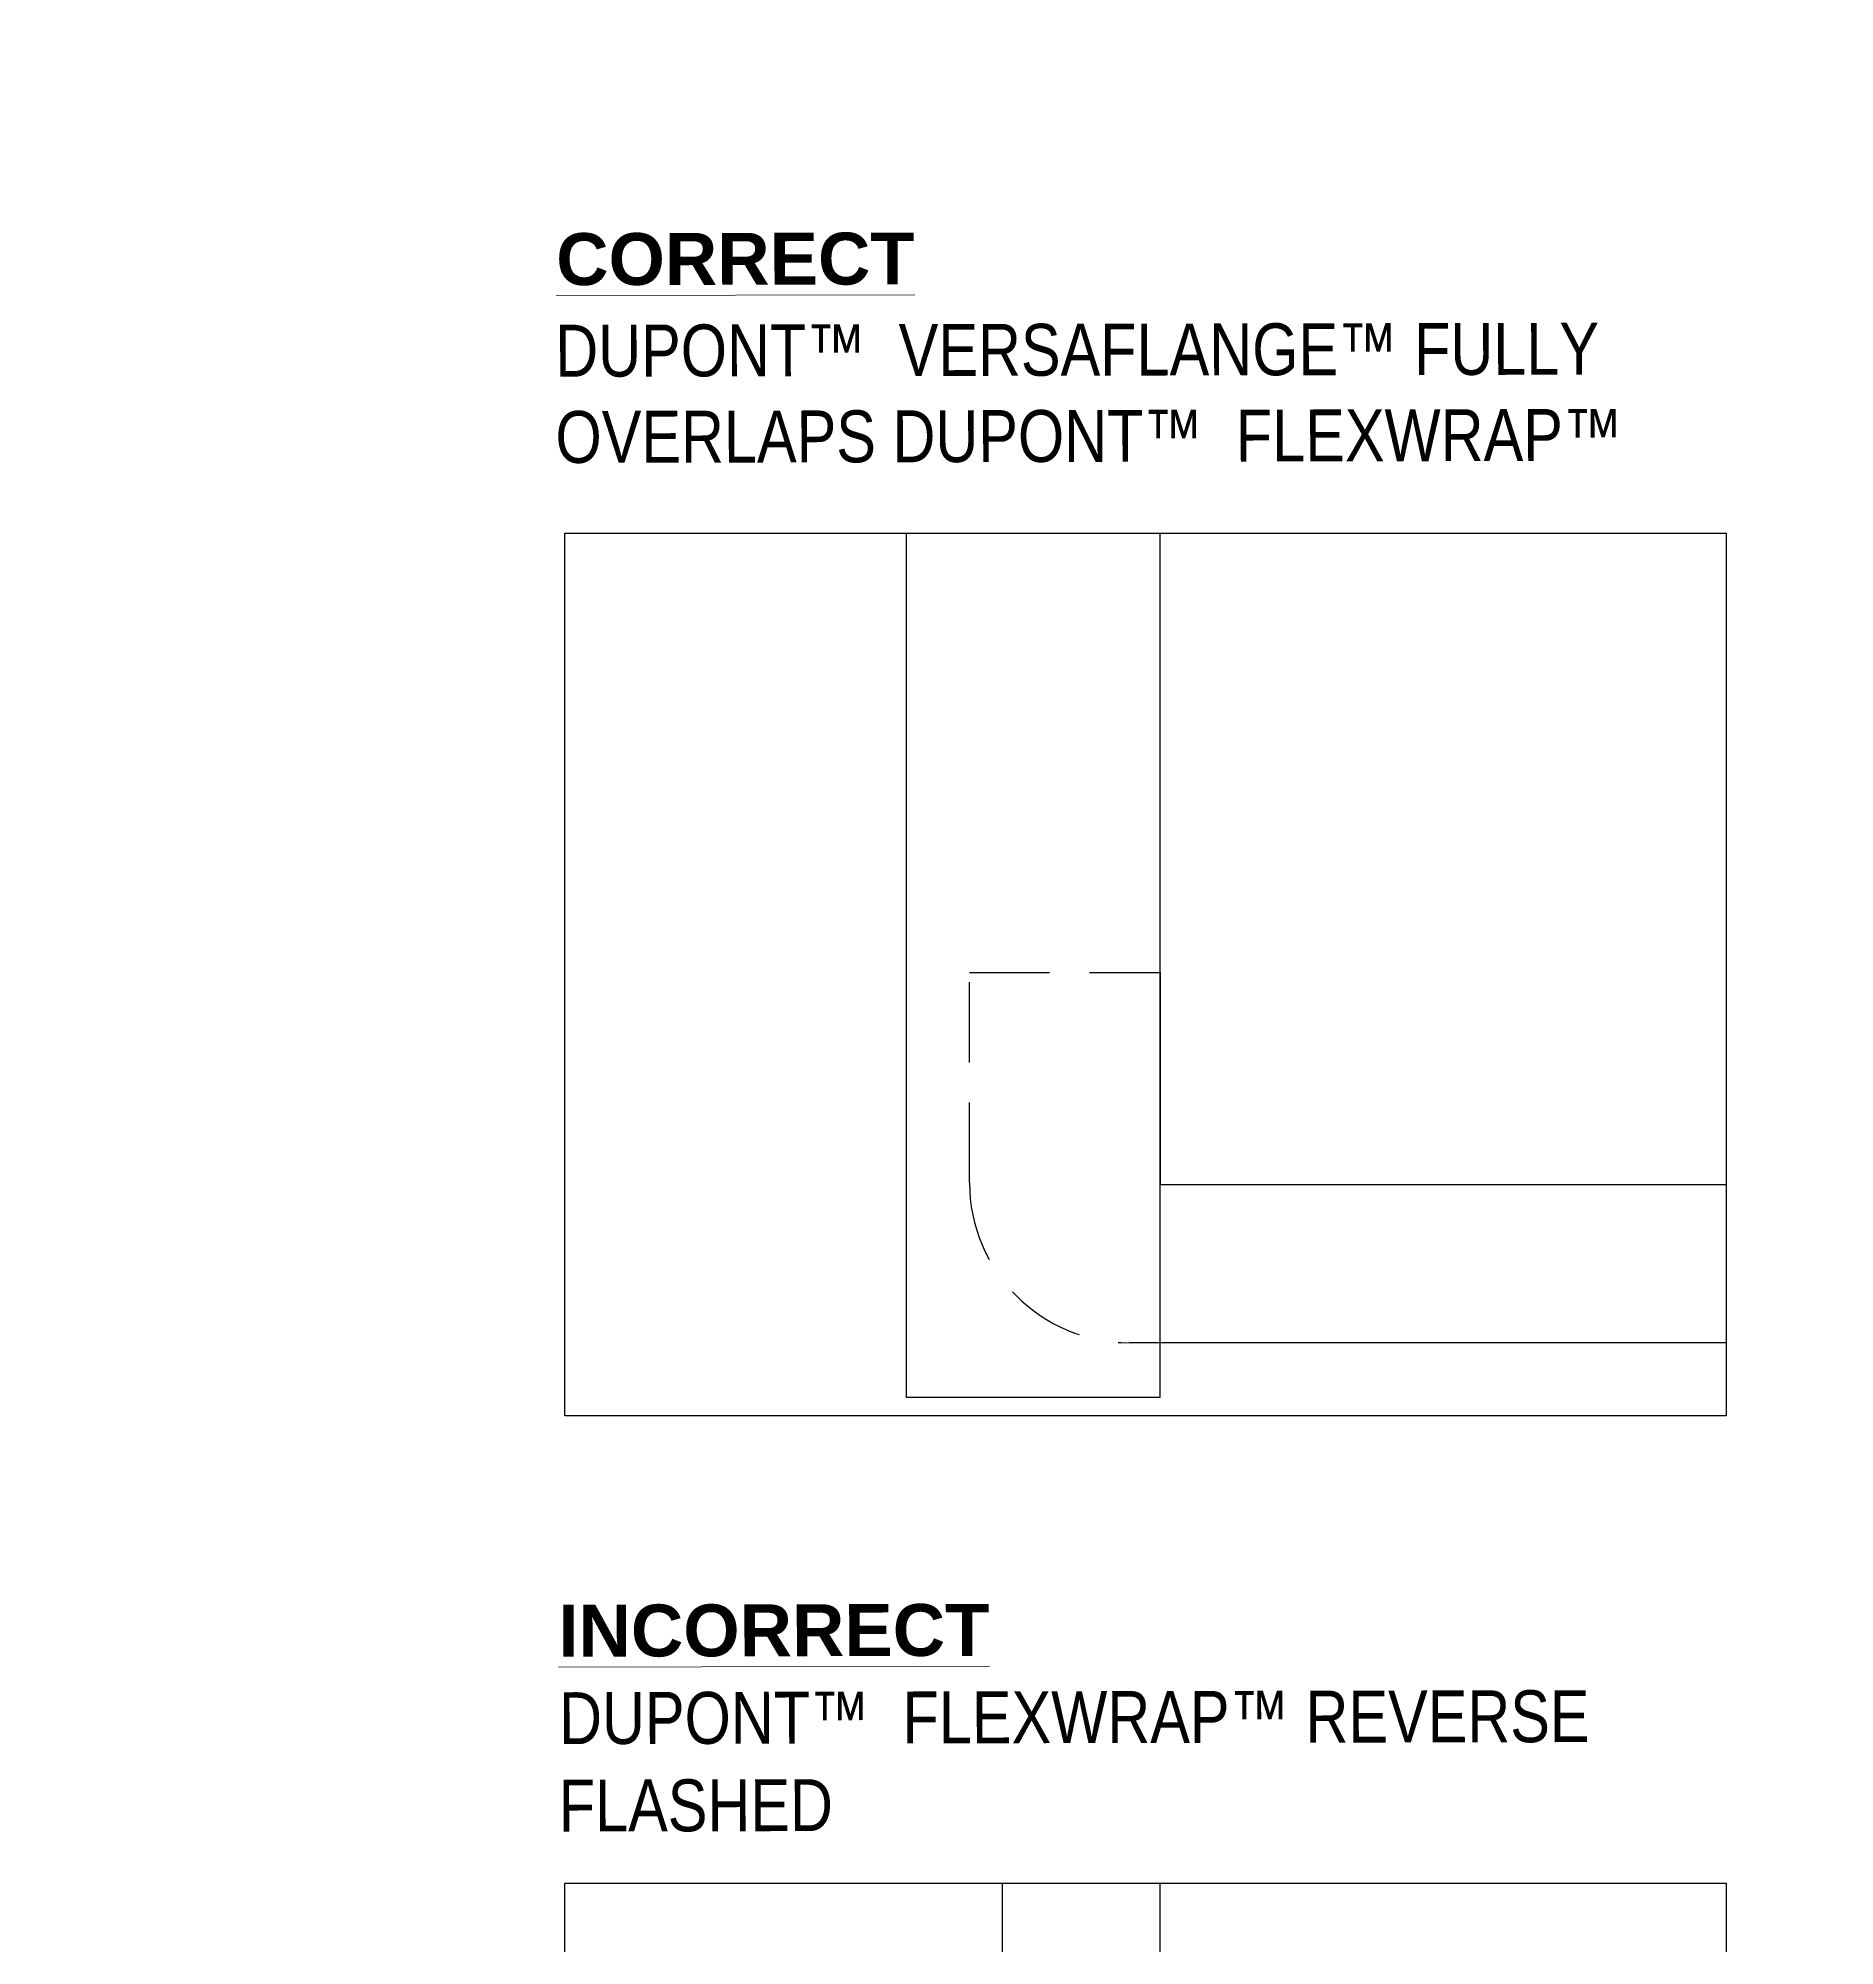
# Model space of a CAD drawing. Extents: x -1140 to 5605, y -816 to 2382.
# Drawn here: x 4095.8 to 4297.8, y 297.1 to 511.5 of the extents above; entities that cross this region are included whole.
import ezdxf

# ---------------------------------------------------------------- set-up
doc = ezdxf.new("R2010")
doc.units = 0
doc.header["$MEASUREMENT"] = 0
for name, pattern in [('AI-Linetype-68', [13.504076, 9.002717, -4.501359]), ('AI-Linetype-69', [13.504076, 9.002717, -4.501359]), ('AI-Linetype-70', [13.504076, 9.002717, -4.501359])]:
    doc.linetypes.add(name, pattern=pattern)
for name, color, linetype, lineweight in [('.ATI-TEXT', 7, 'Continuous', 0), ('G-ANNO-TTLB', 7, 'Continuous', 0), ('TYVEK', 7, 'Continuous', 0)]:
    doc.layers.add(name, color=color, linetype=linetype, lineweight=lineweight)

# ---------------------------------------------------------------- blocks, each defined once
blk = doc.blocks.new('Block_486')
at = {"layer": '.ATI-TEXT', "char_height": 0.2, "attachment_point": 7, "rotation": 0.1123}
for s, insert in [('\\L\\C18;\\c0;\\FArial Bold|b1|i0|c1;\\H5.836251;\\W0.999992;CORRECT\\l', (4154.02, 483.68)), ('\\C18;\\c0;\\FArial Narrow|b0|i0|c1;\\H5.836251;\\W0.999992;DUPONT™  VERSAFLANGE™ FULLY ', (4153.92, 473.39)), ('\\C18;\\c0;\\FArial Narrow|b0|i0|c1;\\H5.836251;\\W0.999992;OVERLAPS DUPONT™  FLEXWRAP™', (4153.94, 463.7))]:
    blk.add_mtext(s, dxfattribs=dict(at, insert=insert))
blk = doc.blocks.new('Block_487')
at = {"layer": '.ATI-TEXT', "char_height": 0.2, "attachment_point": 7, "rotation": 0.1123}
for s, insert in [('\\L\\C18;\\c0;\\FArial Bold|b1|i0|c1;\\H5.836251;\\W0.999992;INCORRECT\\l', (4154.27, 329.53)), ('\\C18;\\c0;\\FArial Narrow|b0|i0|c1;\\H5.836251;\\W0.999992;DUPONT™  FLEXWRAP™ REVERSE', (4154.35, 319.7)), ('\\C18;\\c0;\\FArial Narrow|b0|i0|c1;\\H5.836251;\\W0.999992;FLASHED', (4154.31, 309.87))]:
    blk.add_mtext(s, dxfattribs=dict(at, insert=insert))

msp = doc.modelspace()

# ---------------------------------------------------------------- hatches: boundary and pattern name
at = {"layer": 'G-ANNO-TTLB', "true_color": 0xff00ff, "transparency": 33554687}
h = msp.add_hatch(color=6, dxfattribs=at)
edge = h.paths.add_edge_path()
edge.add_spline(control_points=[(5285.56, -733.23), (5285.56, -733.23), (2356.04, -733.23), (2356.04, -733.23), (2356.04, -733.23), (2356.04, 1723.77), (2356.04, 1723.77), (2356.04, 1723.77), (5285.56, 1723.77), (5285.56, 1723.77), (5285.56, 1723.77), (5285.56, -733.23), (5285.56, -733.23)], knot_values=[0, 0, 0, 0, 1, 1, 1, 2, 2, 2, 3, 3, 3, 4, 4, 4, 4], degree=3, periodic=0)
edge = h.paths.add_edge_path()
edge.add_spline(control_points=[(2365.04, 1714.77), (2365.04, 1714.77), (2365.04, -724.23), (2365.04, -724.23), (2365.04, -724.23), (5276.56, -724.23), (5276.56, -724.23), (5276.56, -724.23), (5276.56, 1714.77), (5276.56, 1714.77), (5276.56, 1714.77), (2365.04, 1714.77), (2365.04, 1714.77)], knot_values=[0, 0, 0, 0, 1, 1, 1, 2, 2, 2, 3, 3, 3, 4, 4, 4, 4], degree=3, periodic=0)
edge.add_line((2365.04, 1714.77), (2365.04, 1714.77))

# ---------------------------------------------------------------- linework, layer by layer
at = {"layer": 'G-ANNO-TTLB'}
for points in [[(5285.56, -733.23), (5285.56, -733.23), (2356.04, -733.23), (2356.04, -733.23), (2356.04, -733.23), (2356.04, 1723.77), (2356.04, 1723.77), (2356.04, 1723.77), (5285.56, 1723.77), (5285.56, 1723.77), (5285.56, 1723.77), (5285.56, -733.23), (5285.56, -733.23)], [(2365.04, 1714.77), (2365.04, 1714.77), (2365.04, -724.23), (2365.04, -724.23), (2365.04, -724.23), (5276.56, -724.23), (5276.56, -724.23), (5276.56, -724.23), (5276.56, 1714.77), (5276.56, 1714.77), (5276.56, 1714.77), (2365.04, 1714.77), (2365.04, 1714.77)]]:
    msp.add_open_spline(points, degree=3, knots=[0, 0, 0, 0, 1, 1, 1, 2, 2, 2, 3, 3, 3, 4, 4, 4, 4], dxfattribs=at)
at = {"layer": 'TYVEK', "color": 1, "lineweight": 25, "true_color": 0xff0000}
for p, q in [((4193.41, 358.73), (4193.41, 455.87)), ((4221.94, 358.73), (4221.94, 455.87)), ((4221.94, 406.5), (4221.94, 382.68)), ((4221.94, 358.73), (4193.41, 358.73)), ((4204.21, 222.67), (4204.21, 304.17)), ((4221.94, 222.67), (4221.94, 304.17))]:
    msp.add_line(p, q, dxfattribs=at)
at = {"layer": 'TYVEK', "color": 18, "linetype": 'AI-Linetype-69', "lineweight": 25, "true_color": 0x000000}
msp.add_line((4200.49, 382.9), (4200.49, 406.5), dxfattribs=at)
at = {"layer": 'TYVEK', "color": 18, "linetype": 'AI-Linetype-70', "lineweight": 25, "true_color": 0x000000}
msp.add_line((4200.49, 406.5), (4221.94, 406.5), dxfattribs=at)
at = {"layer": 'TYVEK', "color": 18, "lineweight": 25, "true_color": 0x000000}
for p, q in [((4221.94, 382.68), (4285.58, 382.68)), ((4285.58, 364.89), (4218.5, 364.89))]:
    msp.add_line(p, q, dxfattribs=at)
for points in [[(4285.58, 356.69), (4154.98, 356.69), (4154.98, 455.87), (4285.58, 455.87)], [(4285.58, 204.99), (4154.98, 204.99), (4154.98, 304.17), (4285.58, 304.17)]]:
    msp.add_lwpolyline(points, close=True, dxfattribs=at)
at = {"layer": 'TYVEK', "color": 18, "linetype": 'AI-Linetype-68', "lineweight": 25, "true_color": 0x000000}
msp.add_open_spline([(4200.49, 382.9), (4200.49, 372.96), (4208.55, 364.89), (4218.5, 364.89)], degree=3, dxfattribs=at)

# ---------------------------------------------------------------- block references
at = {"layer": '.ATI-TEXT'}
for name in ['Block_486', 'Block_487']:
    msp.add_blockref(name, (0, 0), dxfattribs=at)

doc.saveas('drawing.dxf')
